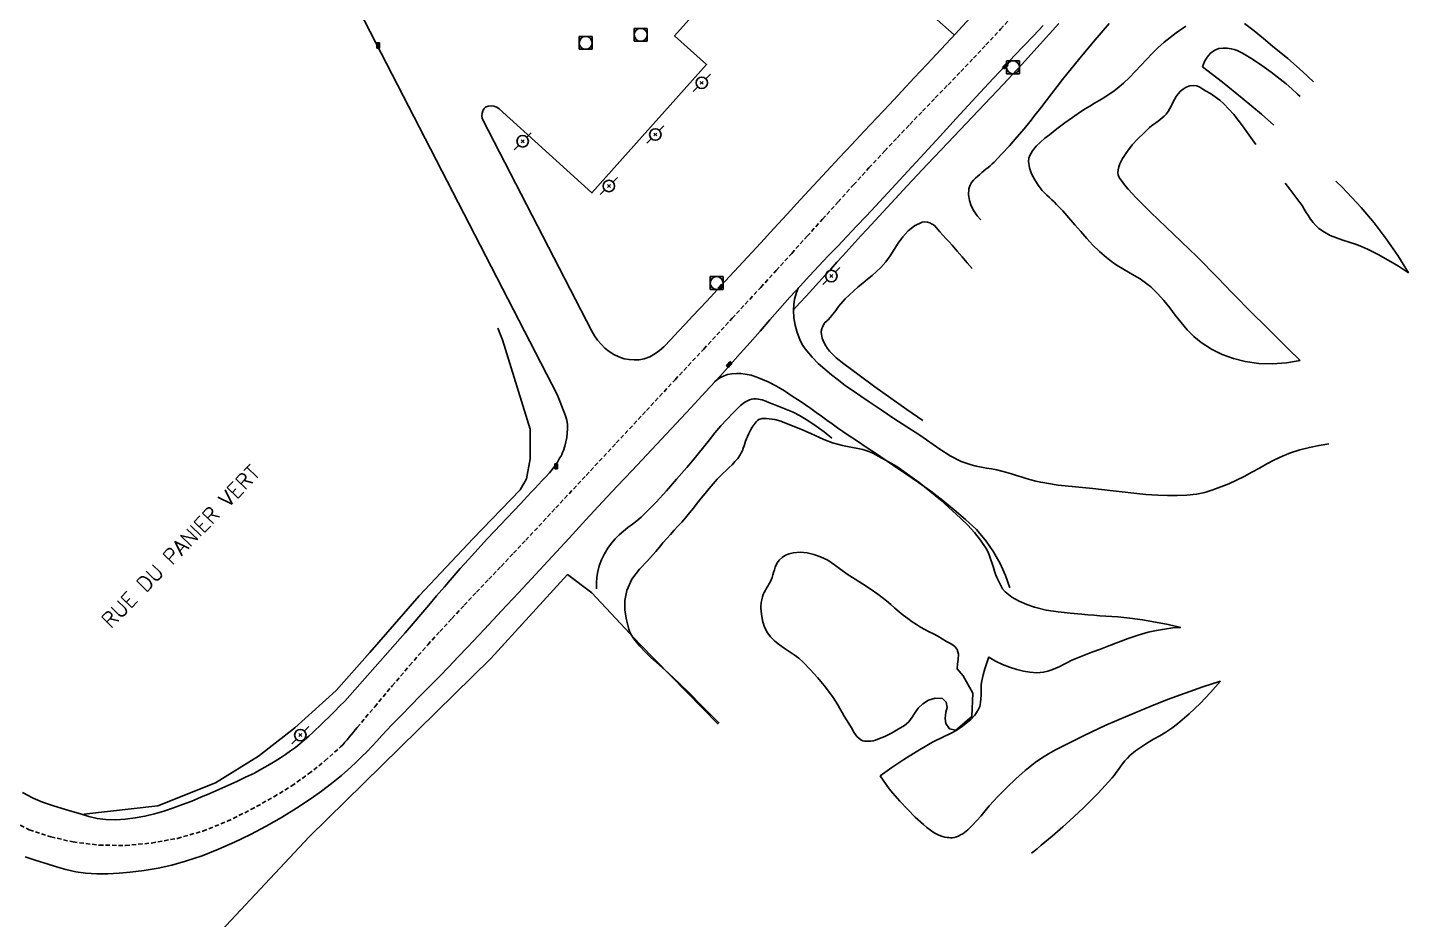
# Model space of a CAD drawing. Header units: millimetres. Extents: x 145000 to 146001, y 142000 to 143001.
# Drawn here: x 145351.7 to 145512.6, y 142247.4 to 142351.3 of the extents above; entities that cross this region are included whole.
import ezdxf

# ---------------------------------------------------------------- set-up
doc = ezdxf.new("R2010")
doc.units = ezdxf.units.MM
doc.linetypes.add('DASHED', pattern=[0.75, 0.5, -0.25])
doc.layers.get('0').update_dxf_attribs({"linetype": 'CONTINUOUS'})
for name, color, linetype in [('W0001', 6, 'DASHED'), ('W0008', 7, 'CONTINUOUS'), ('W0014', 7, 'CONTINUOUS'), ('W0071', 7, 'CONTINUOUS'), ('W0211', 2, 'CONTINUOUS'), ('W0214', 2, 'CONTINUOUS'), ('W0330', 7, 'CONTINUOUS'), ('W0401', 7, 'CONTINUOUS'), ('W0420', 7, 'CONTINUOUS'), ('W0473', 7, 'CONTINUOUS'), ('W0989', 7, 'CONTINUOUS')]:
    doc.layers.add(name, color=color, linetype=linetype)
doc.styles.get("Standard").update_dxf_attribs({"font": 'romans.shx', "width": 0.85})

# ---------------------------------------------------------------- blocks, each defined once
blk = doc.blocks.new('T473')
for p, q in [((-0.166667, 0.166667), (0.166667, -0.166667)), ((-0.166667, -0.166667), (0.166667, 0.166667)), ((0.500001, 0.500001), (1.000002, 1.000002)), ((-1.000002, -1.000002), (-0.500001, -0.500001))]:
    blk.add_line(p, q)
blk.add_ellipse((0, 0), major_axis=(0.471405, 0.471405), ratio=1, start_param=5.4977871438, end_param=11.780972451)
blk = doc.blocks.new('T401')
for p, q in [((-0.3, 0.3), (0, 0.3)), ((-0.3, -0.25), (-0.3, 0.3)), ((-0.3, 0.15), (0, 0.15)), ((-0.3, 0), (0, 0)), ((0, 0.3), (0, -0.25)), ((-0.3, -0.15), (0, -0.15)), ((-0.3, -0.25), (-0.3, -0.3)), ((-0.3, -0.3), (0, -0.3)), ((0, -0.3), (0, -0.25))]:
    blk.add_line(p, q)
blk = doc.blocks.new('T420')
for p, q in [((0.75, 0.75), (-0.75, 0.75)), ((-0.75, 0.75), (-0.75, -0.75)), ((0.75, 0.75), (0.75, -0.75)), ((0.75, -0.75), (-0.75, -0.75))]:
    blk.add_line(p, q)
blk.add_ellipse((0, 0), major_axis=(-0.53, 0.53), ratio=1, start_param=3.926991, end_param=10.210176)

msp = doc.modelspace()

# ---------------------------------------------------------------- linework, layer by layer
at = {"layer": 'W0001'}
msp.add_lwpolyline([(145349.51, 142259), (145351.91, 142257.83), (145354.43, 142256.99), (145357.01, 142256.4), (145360.06, 142256.02), (145363.12, 142255.99), (145366.17, 142256.27), (145369.18, 142256.82), (145372.15, 142257.66), (145375, 142258.81), (145377.75, 142260.17), (145380.43, 142261.66), (145382.49, 142262.94), (145384.47, 142264.34), (145386.36, 142265.85), (145388.18, 142267.47), (145388.44, 142267.73), (145388.7, 142268.01), (145388.95, 142268.29), (145389.18, 142268.59), (145389.42, 142268.88), (145389.65, 142269.17), (145389.89, 142269.47), (145390.13, 142269.75), (145392.17, 142272.16), (145394.21, 142274.58), (145396.26, 142276.99), (145398.35, 142279.37), (145399.75, 142280.91), (145401.17, 142282.45), (145402.59, 142283.97), (145404.02, 142285.49), (145405.46, 142287), (145406.9, 142288.51), (145408.33, 142290.03), (145409.76, 142291.55), (145413.28, 142295.33), (145416.81, 142299.11), (145420.32, 142302.89), (145423.84, 142306.67), (145427.17, 142310.25), (145430.51, 142313.83), (145433.83, 142317.42), (145437.15, 142321.01), (145438.96, 142322.99), (145440.76, 142324.98), (145442.56, 142326.98), (145444.36, 142328.97), (145446.16, 142330.97), (145447.96, 142332.96), (145449.77, 142334.94), (145451.6, 142336.91), (145453.06, 142338.46), (145454.53, 142340.01), (145456.01, 142341.55), (145457.5, 142343.09), (145458.98, 142344.62), (145460.47, 142346.16), (145461.94, 142347.71), (145463.4, 142349.27), (145465.11, 142351.11), (145466.81, 142352.97)], dxfattribs=at)
at = {"layer": 'W0008'}
for points in [[(145376.84, 142379.52), (145413.47, 142308.44), (145414.41, 142306.05), (145414.55, 142305.56), (145414.62, 142305.05), (145414.63, 142304.55), (145414.61, 142304.05), (145414.55, 142303.53), (145414.45, 142303.02), (145414.31, 142302.52), (145414.15, 142302.02), (145414.06, 142301.79), (145413.96, 142301.56), (145413.85, 142301.33), (145413.72, 142301.11), (145413.45, 142300.67), (145413.17, 142300.23), (145412.86, 142299.81), (145412.52, 142299.41)], [(145425.88, 142314.11), (145425.37, 142313.66), (145424.81, 142313.26), (145424.21, 142312.93), (145423.55, 142312.7), (145422.98, 142312.59), (145422.4, 142312.56), (145421.82, 142312.6), (145421.25, 142312.71), (145420.63, 142312.92), (145420.05, 142313.2), (145419.5, 142313.55), (145418.99, 142313.95), (145418.54, 142314.39), (145418.13, 142314.87), (145417.77, 142315.39), (145417.46, 142315.93), (145404.81, 142340.46), (145404.7, 142340.73), (145404.67, 142341.02), (145404.69, 142341.31), (145404.78, 142341.58), (145404.82, 142341.68), (145404.87, 142341.77), (145404.93, 142341.85), (145405, 142341.93), (145405.09, 142342), (145405.17, 142342.06), (145405.27, 142342.11), (145405.37, 142342.15), (145405.72, 142342.19), (145406.06, 142342.15), (145406.39, 142342.03), (145406.68, 142341.83), (145417.48, 142332.03), (145430.84, 142346.97), (145427.12, 142350.32), (145436.28, 142360.57)], [(145423.55, 142312.7), (145422.98, 142312.59), (145422.4, 142312.56), (145421.82, 142312.6), (145421.25, 142312.71), (145420.63, 142312.92), (145420.05, 142313.2), (145419.5, 142313.55), (145418.99, 142313.95), (145418.54, 142314.39), (145418.13, 142314.87), (145417.77, 142315.39), (145417.46, 142315.93), (145404.81, 142340.46), (145404.7, 142340.73), (145404.67, 142341.02), (145404.69, 142341.31), (145404.78, 142341.58), (145404.82, 142341.68), (145404.87, 142341.77), (145404.93, 142341.85), (145405, 142341.93), (145405.09, 142342), (145405.17, 142342.06), (145405.27, 142342.11), (145405.37, 142342.15), (145405.72, 142342.19), (145406.06, 142342.15), (145406.39, 142342.03), (145406.68, 142341.83), (145417.48, 142332.03), (145430.84, 142346.97), (145427.12, 142350.32), (145436.28, 142360.57)], [(145425.88, 142314.11), (145426.71, 142315), (145427.54, 142315.89), (145428.37, 142316.77), (145429.2, 142317.66), (145430.04, 142318.54), (145430.87, 142319.43), (145431.7, 142320.32), (145432.52, 142321.21), (145434.07, 142322.87), (145435.61, 142324.54), (145437.15, 142326.21), (145438.68, 142327.88), (145440.22, 142329.55), (145441.76, 142331.22), (145443.3, 142332.89), (145444.85, 142334.55), (145446.3, 142336.11), (145447.76, 142337.66), (145449.22, 142339.21), (145450.68, 142340.77), (145452.14, 142342.32), (145453.59, 142343.87), (145455.05, 142345.42), (145456.5, 142346.98), (145458.18, 142348.78), (145459.85, 142350.58), (145461.52, 142352.39)], [(145470.06, 142351.52), (145468.94, 142350.34), (145467.82, 142349.16), (145466.7, 142347.98), (145465.59, 142346.79), (145463.7, 142344.76), (145461.81, 142342.73), (145459.93, 142340.69), (145458.06, 142338.65), (145456.18, 142336.6), (145454.3, 142334.56), (145452.42, 142332.53), (145450.53, 142330.49), (145449.43, 142329.33), (145448.33, 142328.16), (145447.23, 142327), (145446.12, 142325.84), (145445.02, 142324.68), (145443.92, 142323.52), (145442.82, 142322.35), (145441.73, 142321.17), (145440.56, 142319.87), (145439.39, 142318.57), (145438.22, 142317.25), (145437.07, 142315.93), (145435.91, 142314.61), (145434.75, 142313.3), (145433.58, 142311.99), (145432.41, 142310.69), (145430.71, 142308.84), (145429.01, 142307), (145427.3, 142305.17), (145425.59, 142303.34), (145423.87, 142301.51), (145422.16, 142299.69), (145420.44, 142297.86), (145418.73, 142296.03), (145416.77, 142293.92), (145414.81, 142291.79), (145412.85, 142289.67), (145410.89, 142287.55), (145408.93, 142285.43), (145406.96, 142283.31), (145404.98, 142281.2), (145403, 142279.11), (145401.9, 142277.96), (145400.8, 142276.82), (145399.7, 142275.69), (145398.59, 142274.56), (145397.48, 142273.43), (145396.38, 142272.3), (145395.27, 142271.17), (145394.17, 142270.04), (145393.57, 142269.42), (145392.99, 142268.79), (145392.4, 142268.16), (145391.82, 142267.54), (145391.23, 142266.91), (145390.63, 142266.3), (145390.02, 142265.7), (145389.39, 142265.11), (145388.29, 142264.14), (145387.15, 142263.21), (145385.98, 142262.32), (145384.78, 142261.47), (145383.06, 142260.33), (145381.3, 142259.25), (145379.51, 142258.23), (145377.68, 142257.27), (145375.84, 142256.38), (145373.98, 142255.55), (145372.07, 142254.8), (145370.13, 142254.15), (145368.54, 142253.71), (145366.93, 142253.36), (145365.31, 142253.08), (145363.67, 142252.87), (145362.38, 142252.75), (145361.07, 142252.67), (145359.77, 142252.67), (145358.46, 142252.75), (145357.32, 142252.93), (145356.19, 142253.19), (145355.08, 142253.5), (145353.98, 142253.84), (145352.7, 142254.24), (145351.42, 142254.66)], [(145388.67, 142272.82), (145390.44, 142274.8), (145392.21, 142276.79), (145393.97, 142278.78), (145395.72, 142280.78), (145396.64, 142281.85), (145397.56, 142282.91), (145398.47, 142283.99), (145399.38, 142285.06), (145400.3, 142286.13), (145401.21, 142287.19), (145402.14, 142288.25), (145403.08, 142289.31), (145403.82, 142290.13), (145404.57, 142290.94), (145405.33, 142291.75), (145406.09, 142292.56), (145406.86, 142293.37), (145407.62, 142294.17), (145408.38, 142294.98), (145409.14, 142295.79), (145409.56, 142296.24), (145409.98, 142296.69), (145410.41, 142297.15), (145410.83, 142297.6), (145411.25, 142298.05), (145411.67, 142298.5), (145412.1, 142298.96), (145412.52, 142299.41)], [(145351.11, 142262.15), (145352.36, 142261.51), (145353.46, 142261.03), (145354.6, 142260.64), (145355.75, 142260.29), (145356.91, 142259.96), (145357.87, 142259.67), (145358.84, 142259.38), (145359.83, 142259.14), (145360.84, 142259.01), (145361.99, 142258.98), (145363.13, 142259.05), (145364.27, 142259.2), (145365.39, 142259.4), (145366.51, 142259.66), (145367.61, 142259.99), (145368.7, 142260.36), (145369.78, 142260.75), (145370.86, 142261.16), (145371.92, 142261.6), (145372.97, 142262.06), (145374.02, 142262.52), (145375.06, 142262.98), (145376.1, 142263.45), (145377.12, 142263.93), (145378.14, 142264.43), (145378.76, 142264.76), (145379.37, 142265.1), (145379.98, 142265.45), (145380.58, 142265.82), (145381.18, 142266.2), (145381.77, 142266.59), (145382.35, 142267), (145382.92, 142267.42), (145383.46, 142267.84), (145383.98, 142268.29), (145384.49, 142268.74), (145384.99, 142269.19), (145385.32, 142269.49), (145385.64, 142269.8), (145385.96, 142270.11), (145386.27, 142270.42), (145386.88, 142271.01), (145387.48, 142271.61), (145388.08, 142272.21), (145388.67, 142272.82)]]:
    msp.add_lwpolyline(points, dxfattribs=at)
at = {"layer": 'W0014'}
msp.add_lwpolyline([(145459.69, 142350.46), (145455.09, 142354.56), (145452.64, 142356.75)], dxfattribs=at)
at = {"layer": 'W0071'}
for points in [[(145441.51, 142320.92), (145441.27, 142320.3), (145441.1, 142319.66), (145441, 142319), (145440.97, 142318.34), (145441.02, 142317.47), (145441.16, 142316.6), (145441.39, 142315.76), (145441.7, 142314.94), (145442, 142314.38), (145442.35, 142313.85), (145442.74, 142313.36), (145443.15, 142312.89), (145443.86, 142312.16), (145444.62, 142311.48), (145445.4, 142310.83), (145446.2, 142310.2), (145447.04, 142309.56), (145447.92, 142308.95), (145448.8, 142308.35), (145449.68, 142307.75), (145451.17, 142306.74), (145452.66, 142305.75), (145454.17, 142304.76), (145455.68, 142303.78), (145456.85, 142302.98), (145458.02, 142302.16), (145459.23, 142301.38), (145460.51, 142300.73), (145461.08, 142300.52), (145461.67, 142300.34), (145462.27, 142300.2), (145462.87, 142300.08), (145463.46, 142299.97), (145464.06, 142299.86), (145464.66, 142299.74), (145465.25, 142299.6), (145465.82, 142299.45), (145466.38, 142299.28), (145466.95, 142299.11), (145467.51, 142298.93), (145468.08, 142298.76), (145468.64, 142298.6), (145469.22, 142298.45), (145469.79, 142298.32), (145471.81, 142297.99), (145473.83, 142297.76), (145475.86, 142297.57), (145477.89, 142297.36), (145479.27, 142297.2), (145480.65, 142297.04), (145482.03, 142296.89), (145483.42, 142296.81), (145484.55, 142296.77), (145485.68, 142296.75), (145486.81, 142296.79), (145487.94, 142296.92), (145488.91, 142297.13), (145489.85, 142297.42), (145490.78, 142297.76), (145491.69, 142298.13), (145492.61, 142298.54), (145493.51, 142298.99), (145494.39, 142299.47), (145495.27, 142299.96), (145496.14, 142300.45), (145497.04, 142300.92), (145497.95, 142301.35), (145498.88, 142301.73), (145499.98, 142302.09), (145501.09, 142302.38), (145502.22, 142302.61), (145503.36, 142302.77)], [(145431.77, 142310), (145432.11, 142310.28), (145432.48, 142310.51), (145432.88, 142310.7), (145433.29, 142310.85), (145433.8, 142310.95), (145434.31, 142310.99), (145434.82, 142310.98), (145435.32, 142310.92), (145436.02, 142310.78), (145436.7, 142310.56), (145437.36, 142310.3), (145438.01, 142310.01), (145438.98, 142309.51), (145439.91, 142308.95), (145440.82, 142308.35), (145441.73, 142307.75), (145442.36, 142307.33), (145442.99, 142306.89), (145443.61, 142306.45), (145444.23, 142306), (145444.85, 142305.56), (145445.46, 142305.11), (145446.09, 142304.67), (145446.71, 142304.23), (145447.44, 142303.73), (145448.18, 142303.24), (145448.92, 142302.75), (145449.66, 142302.26), (145450.4, 142301.77), (145451.14, 142301.28), (145451.88, 142300.78), (145452.61, 142300.28), (145454.07, 142299.29), (145455.54, 142298.3), (145456.98, 142297.28), (145458.38, 142296.2), (145459.71, 142295.11), (145461.03, 142293.99), (145462.29, 142292.79), (145463.42, 142291.46), (145464.29, 142290.19), (145465.05, 142288.85), (145465.69, 142287.45), (145466.2, 142286)]]:
    msp.add_lwpolyline(points, dxfattribs=at)
at = {"layer": 'W0211'}
for points in [[(145462.81, 142328.88), (145462.36, 142329.37), (145461.99, 142329.92), (145461.69, 142330.52), (145461.48, 142331.16), (145461.44, 142331.38), (145461.4, 142331.6), (145461.38, 142331.82), (145461.38, 142332.05), (145461.39, 142332.28), (145461.42, 142332.5), (145461.47, 142332.72), (145461.55, 142332.94), (145461.72, 142333.25), (145461.95, 142333.51), (145462.2, 142333.75), (145462.45, 142333.98), (145462.68, 142334.19), (145462.91, 142334.4), (145463.15, 142334.6), (145463.4, 142334.8), (145463.64, 142335), (145463.88, 142335.2), (145464.12, 142335.41), (145464.35, 142335.62), (145465.26, 142336.56), (145466.15, 142337.52), (145467, 142338.51), (145467.85, 142339.51), (145468.51, 142340.31), (145469.15, 142341.12), (145469.79, 142341.94), (145470.42, 142342.77), (145471.05, 142343.59), (145471.68, 142344.41), (145472.32, 142345.23), (145472.97, 142346.04), (145474.55, 142347.96), (145476.14, 142349.88), (145477.77, 142351.77)], [(145488.65, 142346.73), (145488.85, 142347.32), (145489.16, 142347.84), (145489.58, 142348.3), (145490.08, 142348.65), (145490.54, 142348.84), (145491.03, 142348.9), (145491.52, 142348.89), (145491.99, 142348.83), (145492.34, 142348.75), (145492.67, 142348.62), (145492.99, 142348.46), (145493.3, 142348.29), (145494.45, 142347.62), (145495.55, 142346.87), (145496.62, 142346.09), (145497.67, 142345.28), (145498.37, 142344.72), (145499.04, 142344.14), (145499.71, 142343.54), (145500.01, 142343.27)], [(145500.01, 142312.49), (145498.63, 142313.85), (145497.26, 142315.21), (145495.89, 142316.57), (145494.52, 142317.94), (145493.7, 142318.77), (145492.88, 142319.61), (145492.06, 142320.44), (145491.25, 142321.28), (145490.43, 142322.12), (145489.62, 142322.95), (145488.8, 142323.79), (145487.97, 142324.61), (145487.09, 142325.48), (145486.2, 142326.33), (145485.3, 142327.18), (145484.4, 142328.02), (145483.5, 142328.87), (145482.62, 142329.73), (145481.74, 142330.6), (145480.88, 142331.49), (145480.43, 142331.97), (145479.97, 142332.45), (145479.53, 142332.96), (145479.15, 142333.5), (145479.02, 142333.7), (145478.9, 142333.9), (145478.81, 142334.13), (145478.78, 142334.37), (145478.81, 142334.73), (145478.89, 142335.08), (145479, 142335.41), (145479.16, 142335.73), (145479.32, 142336.03), (145479.51, 142336.32), (145479.69, 142336.6), (145479.88, 142336.88), (145480.45, 142337.64), (145481.1, 142338.34), (145481.78, 142338.99), (145482.47, 142339.63), (145482.7, 142339.84), (145482.95, 142340.03), (145483.2, 142340.21), (145483.45, 142340.39), (145483.7, 142340.57), (145483.95, 142340.77), (145484.18, 142340.98), (145484.4, 142341.2), (145484.64, 142341.51), (145484.84, 142341.85), (145485.02, 142342.2), (145485.19, 142342.56), (145485.37, 142342.91), (145485.57, 142343.26), (145485.8, 142343.58), (145486.08, 142343.87), (145486.4, 142344.12), (145486.75, 142344.34), (145487.14, 142344.49), (145487.56, 142344.55), (145487.96, 142344.49), (145488.33, 142344.33), (145488.66, 142344.13), (145488.98, 142343.93), (145489.55, 142343.6), (145490.11, 142343.24), (145490.64, 142342.85), (145491.14, 142342.42), (145492.28, 142341.18), (145493.31, 142339.84), (145494.27, 142338.47), (145494.86, 142337.67)], [(145498.28, 142333.17), (145498.8, 142332.48), (145499.97, 142330.92), (145500.24, 142330.54), (145500.49, 142330.14), (145500.73, 142329.74), (145500.97, 142329.34), (145501.23, 142328.95), (145501.52, 142328.57), (145501.83, 142328.21), (145502.19, 142327.89), (145502.84, 142327.45), (145503.53, 142327.08), (145504.26, 142326.78), (145504.99, 142326.53), (145505.72, 142326.3), (145506.45, 142326.06), (145507.17, 142325.8), (145507.87, 142325.48), (145509.09, 142324.85), (145510.29, 142324.18), (145511.47, 142323.48), (145512.63, 142322.73)], [(145456.05, 142305.5), (145454.16, 142306.79), (145452.3, 142308.1), (145450.45, 142309.43), (145448.63, 142310.8), (145447.74, 142311.45), (145446.83, 142312.1), (145445.95, 142312.8), (145445.16, 142313.6), (145444.93, 142313.9), (145444.73, 142314.22), (145444.55, 142314.56), (145444.4, 142314.91), (145444.32, 142315.12), (145444.26, 142315.33), (145444.22, 142315.55), (145444.2, 142315.77), (145444.21, 142315.85), (145444.21, 142315.93), (145444.23, 142316.01), (145444.25, 142316.09), (145444.27, 142316.17), (145444.29, 142316.24), (145444.32, 142316.32), (145444.35, 142316.39), (145444.39, 142316.51), (145444.45, 142316.63), (145444.51, 142316.74), (145444.58, 142316.85), (145444.63, 142316.91), (145444.68, 142316.96), (145444.74, 142317.01), (145444.8, 142317.06), (145444.86, 142317.1), (145444.91, 142317.15), (145444.97, 142317.2), (145445.02, 142317.25), (145445.28, 142317.54), (145445.53, 142317.84), (145445.77, 142318.15), (145446, 142318.46), (145446.23, 142318.78), (145446.47, 142319.09), (145446.72, 142319.39), (145446.98, 142319.67), (145447.48, 142320.16), (145447.99, 142320.63), (145448.52, 142321.08), (145449.06, 142321.52), (145449.6, 142321.96), (145450.13, 142322.4), (145450.66, 142322.86), (145451.16, 142323.33), (145451.74, 142323.99), (145452.24, 142324.71), (145452.7, 142325.45), (145453.17, 142326.18), (145453.71, 142326.92), (145454.35, 142327.61), (145455.09, 142328.19), (145455.96, 142328.61), (145456.27, 142328.66), (145456.58, 142328.63), (145456.87, 142328.53), (145457.14, 142328.4), (145457.41, 142328.21), (145457.63, 142327.97), (145457.83, 142327.72), (145458.03, 142327.48), (145458.39, 142327.09), (145458.74, 142326.7), (145459.1, 142326.31), (145459.45, 142325.92), (145460.04, 142325.24), (145460.62, 142324.57), (145461.21, 142323.89), (145461.79, 142323.21)], [(145418.02, 142285.88), (145418.01, 142286.56), (145418.05, 142287.24), (145418.17, 142287.92), (145418.34, 142288.58), (145418.6, 142289.29), (145418.93, 142289.97), (145419.32, 142290.62), (145419.76, 142291.23), (145420.19, 142291.73), (145420.67, 142292.19), (145421.17, 142292.62), (145421.68, 142293.03), (145422.2, 142293.43), (145422.71, 142293.83), (145423.21, 142294.25), (145423.69, 142294.7), (145424.95, 142295.99), (145426.16, 142297.32), (145427.35, 142298.68), (145428.54, 142300.03), (145429.21, 142300.82), (145429.87, 142301.63), (145430.52, 142302.45), (145431.17, 142303.26), (145431.82, 142304.07), (145432.5, 142304.87), (145433.2, 142305.64), (145433.93, 142306.39), (145434.36, 142306.81), (145434.81, 142307.24), (145435.31, 142307.63), (145435.86, 142307.92), (145436.11, 142307.99), (145436.36, 142308.02), (145436.61, 142308.02), (145436.86, 142308), (145437.31, 142307.9), (145437.75, 142307.76), (145438.17, 142307.58), (145438.6, 142307.41), (145439.38, 142307.11), (145440.15, 142306.8), (145440.92, 142306.46), (145441.67, 142306.08), (145442.66, 142305.49), (145443.61, 142304.86), (145444.53, 142304.17), (145445.42, 142303.45)], [(145463.73, 142277.94), (145464.5, 142277.48), (145465.31, 142277.08), (145466.14, 142276.75), (145467, 142276.48), (145467.76, 142276.3), (145468.53, 142276.17), (145469.31, 142276.12), (145470.1, 142276.18), (145470.6, 142276.28), (145471.08, 142276.44), (145471.55, 142276.64), (145472, 142276.86), (145472.44, 142277.09), (145472.89, 142277.32), (145473.33, 142277.55), (145473.79, 142277.75), (145474.77, 142278.13), (145475.75, 142278.51), (145476.73, 142278.88), (145477.71, 142279.24), (145478.85, 142279.67), (145479.99, 142280.11), (145481.14, 142280.51), (145482.32, 142280.85), (145483.26, 142281.05), (145484.21, 142281.21), (145485.16, 142281.33), (145486.12, 142281.39)], [(145490.73, 142275.14), (145488.66, 142274.46), (145486.6, 142273.74), (145484.55, 142272.98), (145482.52, 142272.17), (145479.94, 142271.1), (145477.38, 142269.99), (145474.84, 142268.81), (145472.34, 142267.56), (145471.52, 142267.12), (145470.7, 142266.67), (145469.89, 142266.18), (145469.12, 142265.64), (145467.98, 142264.73), (145466.89, 142263.75), (145465.84, 142262.73), (145464.8, 142261.71), (145464.29, 142261.17), (145463.79, 142260.61), (145463.32, 142260.04), (145462.84, 142259.46), (145462.35, 142258.89), (145461.84, 142258.34), (145461.28, 142257.82), (145460.69, 142257.36), (145460.45, 142257.21), (145460.21, 142257.08), (145459.95, 142256.98), (145459.68, 142256.91), (145459.48, 142256.89), (145459.28, 142256.89), (145459.09, 142256.9), (145458.89, 142256.93), (145458.62, 142256.97), (145458.35, 142257.04), (145458.09, 142257.12), (145457.84, 142257.22), (145457.37, 142257.48), (145456.93, 142257.78), (145456.52, 142258.1), (145456.12, 142258.44), (145455.16, 142259.3), (145454.25, 142260.2), (145453.37, 142261.14), (145452.53, 142262.1), (145452.13, 142262.58), (145451.76, 142263.08), (145451.41, 142263.59), (145451.08, 142264.12)]]:
    msp.add_lwpolyline(points, dxfattribs=at)
msp.add_lwpolyline([(145458.33, 142273.1), (145457.49, 142273.16), (145456.71, 142272.93), (145456.05, 142272.5), (145455.51, 142271.97), (145455.14, 142271.47), (145454.79, 142270.93), (145454.4, 142270.4), (145453.9, 142269.98), (145453.15, 142269.53), (145452.39, 142269.09), (145451.6, 142268.69), (145450.79, 142268.36), (145450.52, 142268.27), (145450.25, 142268.2), (145449.97, 142268.16), (145449.69, 142268.14), (145449.48, 142268.14), (145449.26, 142268.15), (145449.04, 142268.2), (145448.83, 142268.29), (145448.37, 142268.69), (145448.01, 142269.19), (145447.72, 142269.71), (145447.43, 142270.2), (145447.15, 142270.63), (145446.89, 142271.06), (145446.63, 142271.5), (145446.38, 142271.94), (145446.13, 142272.38), (145445.87, 142272.82), (145445.59, 142273.24), (145445.3, 142273.66), (145444.56, 142274.63), (145443.77, 142275.57), (145442.95, 142276.47), (145442.09, 142277.34), (145441.58, 142277.8), (145441.03, 142278.21), (145440.47, 142278.59), (145439.9, 142278.96), (145439.34, 142279.37), (145438.8, 142279.81), (145438.3, 142280.31), (145437.88, 142280.88), (145437.56, 142281.53), (145437.36, 142282.22), (145437.24, 142282.93), (145437.18, 142283.63), (145437.18, 142283.8), (145437.18, 142283.97), (145437.19, 142284.14), (145437.21, 142284.3), (145437.23, 142284.47), (145437.27, 142284.63), (145437.31, 142284.8), (145437.35, 142284.96), (145437.45, 142285.22), (145437.56, 142285.48), (145437.69, 142285.72), (145437.83, 142285.97), (145437.97, 142286.2), (145438.11, 142286.44), (145438.24, 142286.68), (145438.36, 142286.93), (145438.48, 142287.22), (145438.57, 142287.51), (145438.65, 142287.81), (145438.74, 142288.1), (145438.84, 142288.4), (145438.96, 142288.69), (145439.11, 142288.97), (145439.31, 142289.23), (145439.66, 142289.55), (145440.05, 142289.8), (145440.48, 142289.98), (145440.94, 142290.1), (145441.76, 142290.16), (145442.57, 142290.08), (145443.35, 142289.89), (145444.11, 142289.64), (145444.96, 142289.23), (145445.74, 142288.7), (145446.49, 142288.14), (145447.24, 142287.61), (145448.14, 142287.03), (145449.03, 142286.47), (145449.92, 142285.89), (145450.79, 142285.28), (145451.31, 142284.89), (145451.81, 142284.48), (145452.3, 142284.07), (145452.79, 142283.65), (145453.28, 142283.23), (145453.77, 142282.82), (145454.28, 142282.42), (145454.81, 142282.05), (145455.29, 142281.73), (145455.78, 142281.44), (145456.29, 142281.17), (145456.79, 142280.9), (145457.3, 142280.63), (145457.8, 142280.36), (145458.3, 142280.07), (145458.79, 142279.77), (145459.11, 142279.59), (145459.46, 142279.4), (145459.79, 142279.16), (145460.03, 142278.84), (145460.19, 142278.27), (145460.18, 142277.67), (145460.08, 142277.1), (145460.03, 142276.56), (145460.73, 142275.76), (145461.88, 142273.75), (145461.77, 142271.03), (145459.87, 142269.43), (145459.15, 142269.59), (145458.73, 142270.19), (145458.66, 142270.79), (145458.67, 142271.18), (145458.73, 142271.51), (145458.87, 142272.06), (145458.77, 142272.7)], close=True, dxfattribs=at)
at = {"layer": 'W0214'}
for points in [[(145471.91, 142351.76), (145470.82, 142350.55), (145469.73, 142349.35), (145468.64, 142348.15), (145467.53, 142346.96), (145465.4, 142344.67), (145463.26, 142342.39), (145461.11, 142340.13), (145458.94, 142337.87)], [(145486.68, 142351.46), (145486.31, 142351.2), (145485.94, 142350.94), (145485.58, 142350.68), (145485.21, 142350.42), (145484.85, 142350.15), (145484.5, 142349.87), (145484.15, 142349.58), (145483.44, 142348.94), (145482.76, 142348.26), (145482.1, 142347.57), (145481.45, 142346.86), (145480.79, 142346.16), (145480.12, 142345.47), (145479.42, 142344.81), (145478.69, 142344.19), (145478.18, 142343.81), (145477.66, 142343.45), (145477.12, 142343.11), (145476.58, 142342.78), (145476.03, 142342.47), (145475.49, 142342.14), (145474.95, 142341.81), (145474.42, 142341.46), (145473.5, 142340.83), (145472.58, 142340.18), (145471.67, 142339.51), (145470.8, 142338.81), (145470.27, 142338.39), (145469.75, 142337.95), (145469.25, 142337.48), (145468.82, 142336.94), (145468.65, 142336.67), (145468.5, 142336.38), (145468.39, 142336.06), (145468.36, 142335.73), (145468.46, 142334.96), (145468.72, 142334.23), (145469.08, 142333.56), (145469.47, 142332.93), (145469.7, 142332.61), (145469.95, 142332.31), (145470.22, 142332.03), (145470.5, 142331.76), (145470.79, 142331.5), (145471.07, 142331.23), (145471.36, 142330.97), (145471.63, 142330.69), (145472.35, 142329.92), (145473.05, 142329.12), (145473.74, 142328.32), (145474.44, 142327.52), (145475.14, 142326.73), (145475.87, 142325.95), (145476.63, 142325.21), (145477.43, 142324.5), (145478.04, 142324.02), (145478.69, 142323.58), (145479.35, 142323.18), (145480.02, 142322.8), (145480.69, 142322.41), (145481.36, 142322), (145482, 142321.56), (145482.61, 142321.08), (145483.41, 142320.32), (145484.13, 142319.5), (145484.81, 142318.65), (145485.46, 142317.78), (145486.13, 142316.91), (145486.85, 142316.07), (145487.62, 142315.28), (145488.48, 142314.58), (145489.67, 142313.83), (145490.93, 142313.21), (145492.25, 142312.73), (145493.61, 142312.38), (145495.2, 142312.16), (145496.81, 142312.1), (145498.42, 142312.21), (145500.01, 142312.49)], [(145501.58, 142344.97), (145500.28, 142346.16), (145498.56, 142347.67), (145496.81, 142349.14), (145495.74, 142350.03), (145494.65, 142350.91), (145493.53, 142351.75)], [(145496.94, 142339.93), (145495.5, 142341.19), (145493.25, 142343.08), (145490.96, 142344.92), (145488.65, 142346.73)], [(145458.94, 142337.87), (145456.58, 142335.37), (145454.22, 142332.86), (145451.88, 142330.33), (145449.54, 142327.8), (145448.83, 142327.03), (145448.13, 142326.26), (145447.43, 142325.49), (145446.73, 142324.71), (145446.03, 142323.94), (145445.33, 142323.16), (145444.63, 142322.39), (145443.93, 142321.61), (145443.19, 142320.81), (145442.46, 142320), (145441.72, 142319.2), (145440.98, 142318.4)], [(145512.63, 142322.73), (145511.38, 142324.73), (145510.05, 142326.66), (145508.63, 142328.53), (145507.12, 142330.33), (145504.9, 142332.71), (145504.19, 142333.39)], [(145486.11, 142281.4), (145484.63, 142281.72), (145483.14, 142282.02), (145481.65, 142282.27), (145480.15, 142282.49), (145479.46, 142282.57), (145478.76, 142282.63), (145478.07, 142282.68), (145477.37, 142282.72), (145476.67, 142282.76), (145475.97, 142282.81), (145475.28, 142282.86), (145474.58, 142282.93), (145473.2, 142283.07), (145471.81, 142283.2), (145470.43, 142283.41), (145469.07, 142283.75), (145468.16, 142284.07), (145467.26, 142284.44), (145466.4, 142284.92), (145465.62, 142285.54), (145465.34, 142285.88), (145465.12, 142286.27), (145464.93, 142286.67), (145464.76, 142287.06), (145464.57, 142287.5), (145464.41, 142287.94), (145464.27, 142288.39), (145464.13, 142288.84), (145463.98, 142289.29), (145463.82, 142289.74), (145463.64, 142290.18), (145463.42, 142290.6), (145462.78, 142291.57), (145462.05, 142292.47), (145461.27, 142293.32), (145460.44, 142294.13), (145458.09, 142296.27), (145455.63, 142298.3), (145453.01, 142300.14), (145450.2, 142301.7), (145449.63, 142301.93), (145449.05, 142302.11), (145448.46, 142302.26), (145447.86, 142302.37), (145447.27, 142302.48), (145446.68, 142302.6), (145446.09, 142302.74), (145445.51, 142302.91), (145445, 142303.1), (145444.49, 142303.3), (145443.99, 142303.52), (145443.5, 142303.75), (145443, 142303.98), (145442.51, 142304.2), (145442.01, 142304.42), (145441.51, 142304.63), (145440.84, 142304.9), (145440.16, 142305.17), (145439.48, 142305.42), (145438.78, 142305.61), (145438.45, 142305.68), (145438.13, 142305.72), (145437.79, 142305.75), (145437.46, 142305.74), (145437.32, 142305.73), (145437.19, 142305.71), (145437.06, 142305.67), (145436.93, 142305.61), (145436.77, 142305.5), (145436.63, 142305.36), (145436.5, 142305.21), (145436.39, 142305.06), (145436.16, 142304.72), (145435.96, 142304.37), (145435.77, 142304), (145435.6, 142303.64), (145435.49, 142303.37), (145435.39, 142303.1), (145435.3, 142302.83), (145435.21, 142302.56), (145435.12, 142302.28), (145435.01, 142302.01), (145434.89, 142301.75), (145434.75, 142301.49), (145434.47, 142301.09), (145434.15, 142300.72), (145433.82, 142300.36), (145433.47, 142300.03), (145433.11, 142299.7), (145432.76, 142299.37), (145432.42, 142299.03), (145432.09, 142298.68), (145431.61, 142298.13), (145431.14, 142297.57), (145430.68, 142297), (145430.22, 142296.44), (145429.76, 142295.87), (145429.3, 142295.3), (145428.84, 142294.74), (145428.37, 142294.18), (145427.94, 142293.68), (145427.51, 142293.19), (145427.07, 142292.71), (145426.63, 142292.22), (145426.2, 142291.74), (145425.76, 142291.24), (145425.34, 142290.75), (145424.92, 142290.24), (145424.01, 142289.21), (145423.03, 142288.17), (145422.15, 142287.01), (145421.54, 142285.69), (145421.32, 142284.55), (145421.33, 142283.4), (145421.5, 142282.27), (145421.77, 142281.18), (145421.9, 142280.83), (145422.08, 142280.5), (145422.28, 142280.2), (145422.5, 142279.9), (145423.08, 142279.21), (145423.7, 142278.54), (145424.35, 142277.91), (145425.01, 142277.3), (145425.69, 142276.7), (145426.36, 142276.11), (145427.03, 142275.5), (145427.68, 142274.88), (145428.92, 142273.65), (145430.15, 142272.41), (145431.38, 142271.17), (145432.3, 142270.25)], [(145451.06, 142264.12), (145452.44, 142265.08), (145453.83, 142266.01), (145455.25, 142266.91), (145456.69, 142267.77), (145457.16, 142268.03), (145457.65, 142268.27), (145458.13, 142268.5), (145458.62, 142268.73), (145459.11, 142268.96), (145459.59, 142269.21), (145460.06, 142269.48), (145460.51, 142269.79), (145461.07, 142270.21), (145461.62, 142270.66), (145462.12, 142271.18), (145462.51, 142271.79), (145462.67, 142272.2), (145462.77, 142272.63), (145462.82, 142273.06), (145462.83, 142273.49), (145462.83, 142273.91), (145462.84, 142274.34), (145462.86, 142274.76), (145462.93, 142275.18), (145463.09, 142275.88), (145463.28, 142276.58), (145463.5, 142277.27), (145463.74, 142277.95)], [(145468.7, 142255.1), (145468.85, 142255.21), (145469.35, 142255.6), (145469.84, 142256.01), (145471.11, 142257.08), (145472.36, 142258.17), (145473.6, 142259.28), (145474.8, 142260.42), (145475.65, 142261.25), (145476.47, 142262.09), (145477.28, 142262.96), (145478.06, 142263.84), (145478.33, 142264.16), (145478.59, 142264.5), (145478.84, 142264.84), (145479.08, 142265.18), (145479.33, 142265.52), (145479.6, 142265.85), (145479.88, 142266.17), (145480.18, 142266.47), (145480.82, 142267.01), (145481.51, 142267.49), (145482.21, 142267.94), (145482.94, 142268.36), (145483.66, 142268.78), (145484.37, 142269.21), (145485.07, 142269.67), (145485.74, 142270.17), (145487.07, 142271.32), (145488.36, 142272.53), (145489.58, 142273.81), (145490.73, 142275.14)]]:
    msp.add_lwpolyline(points, dxfattribs=at)
at = {"layer": 'W0330'}
for points in [[(145358.28, 142259.63), (145366.89, 142260.62), (145373.61, 142263.27), (145378.64, 142266.39), (145382.85, 142269.68), (145387.66, 142274.04), (145391.58, 142278.46), (145397.36, 142285.06), (145403.65, 142291.76), (145409.1, 142297.43), (145409.86, 142298.7), (145410.27, 142301.03), (145410.27, 142304.48), (145407.07, 142314.91), (145406.5, 142316.25)], [(145414.64, 142287.56), (145405.71, 142277.77), (145384.54, 142256.98), (145371.98, 142243.58), (145364.91, 142236.64), (145358.01, 142230.58)], [(145414.64, 142287.56), (145417.48, 142285.41), (145423.02, 142279.48), (145432.18, 142270.12)]]:
    msp.add_lwpolyline(points, dxfattribs=at)

# ---------------------------------------------------------------- block references
at = {"layer": 'W0401'}
for p in [(145392.71, 142349.2), (145413.46, 142300.17)]:
    msp.add_blockref('T401', p, dxfattribs=at)
for p, rotation in [((145465.55, 142346.9), 136.9311989907744), ((145432.58, 142320.95), 317.1165719187103), ((145433.35, 142312.1), 138.0702969594142), ((145433.37, 142312.15), 138.1036419429421)]:
    msp.add_blockref('T401', p, dxfattribs=dict(at, rotation=rotation))
at = {"layer": 'W0420'}
for p in [(145423.17, 142350.45), (145416.75, 142349.51), (145466.56, 142346.67), (145432.01, 142321.53)]:
    msp.add_blockref('T420', p, dxfattribs=at)
at = {"layer": 'W0473'}
for p in [(145430.28, 142344.86), (145424.87, 142338.83), (145409.41, 142338.04), (145419.46, 142332.83), (145445.38, 142322.34), (145383.5, 142268.85)]:
    msp.add_blockref('T473', p, dxfattribs=at)

# ---------------------------------------------------------------- texts
at = {"layer": 'W0989'}
msp.add_text('RUE DU PANIER VERT   ', height=1.75, rotation=45.8797, dxfattribs=at).set_placement((145361.41, 142281.18))

doc.saveas('drawing.dxf')
